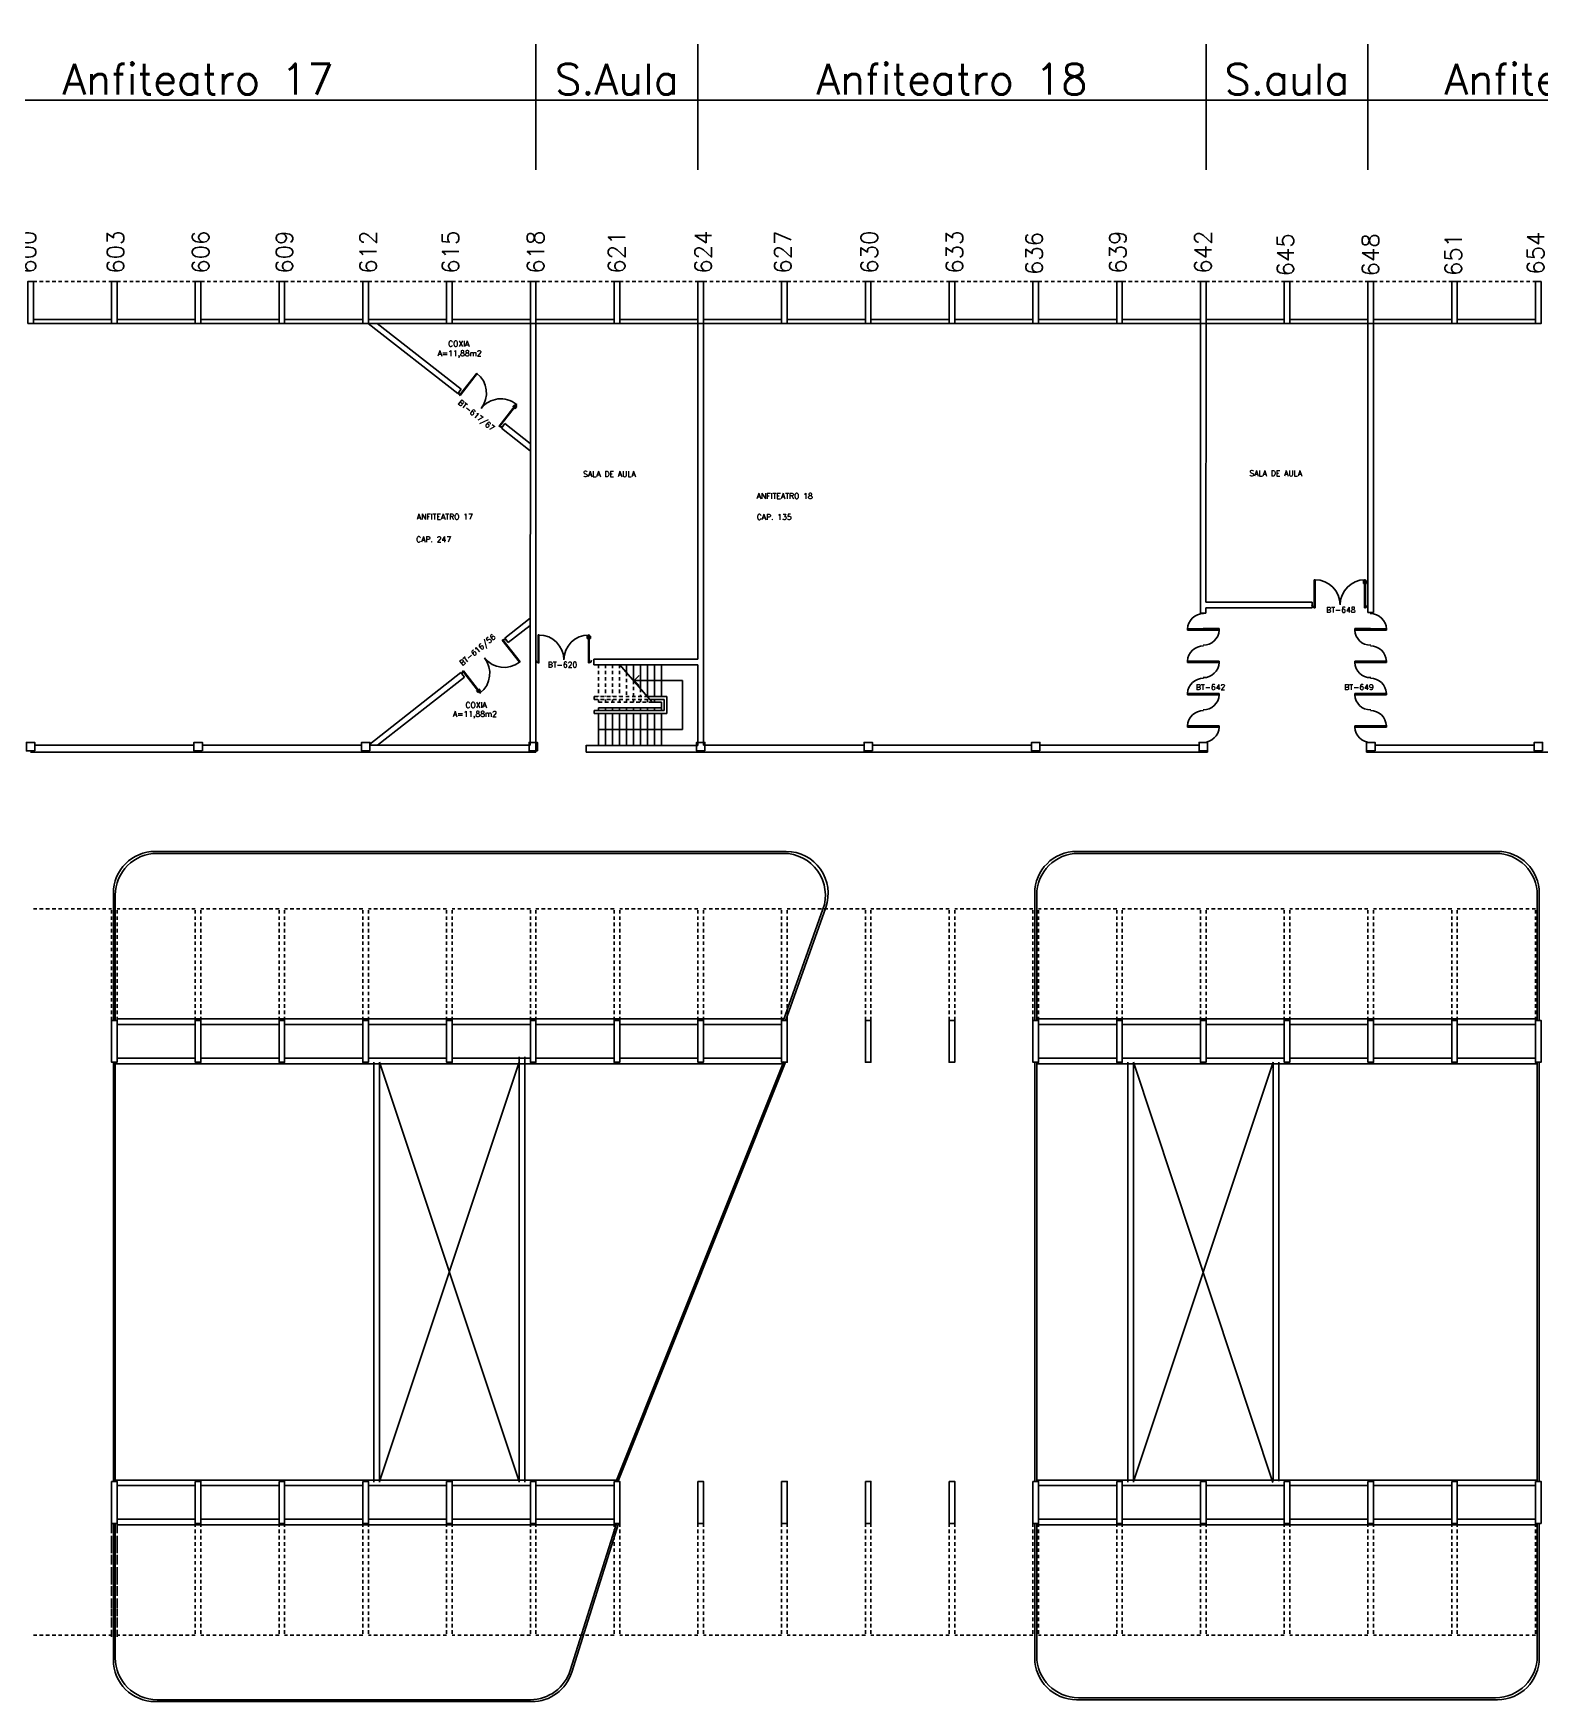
# Model space of a CAD drawing. Header units: millimetres. Extents: x 2552 to 3104, y 1319 to 1450.
# Drawn here: x 2687.5 to 2741.4, y 1355.2 to 1414.9 of the extents above; entities that cross this region are included whole.
import ezdxf

# ---------------------------------------------------------------- set-up
doc = ezdxf.new("R2010")
doc.units = ezdxf.units.MM
doc.linetypes.add('HIDDEN', pattern=[0.375, 0.25, -0.125])
doc.linetypes.add('HIDDEN2', pattern=[0.1875, 0.125, -0.0625])
for name, color, linetype in [('ALV', 2, 'Continuous'), ('AR-COB-PRJ', 1, 'HIDDEN'), ('AR-EST-CNC', 3, 'Continuous'), ('AR-EST-CNC-IDE', 2, 'Continuous'), ('AR-PIS', 1, 'Continuous'), ('AREA', 2, 'Continuous'), ('ESC', 1, 'Continuous'), ('ESQ', 2, 'Continuous'), ('ESTR', 3, 'Continuous'), ('PISO', 1, 'Continuous'), ('PORTA', 2, 'Continuous'), ('PROJ', 1, 'HIDDEN2'), ('TEXTO', 2, 'Continuous'), ('TEXTO-CENTRO-CUSTO', 2, 'Continuous'), ('TEXTO-ENDEREÇO', 2, 'Continuous')]:
    doc.layers.add(name, color=color, linetype=linetype)
doc.styles.add('1', font='romans.shx', dxfattribs={"height": 1.1})
doc.styles.add('NOPILAR', font='simplex.shx', dxfattribs={"height": 0.6})
doc.styles.add('UNB-100', font='simplex.shx', dxfattribs={"height": 0.2})
doc.styles.add('UNB-100-1', font='simplex.shx', dxfattribs={"height": 0.2})
doc.dimstyles.new('1-600', dxfattribs={"dimtxt": 1.1, "dimasz": 2.5, "dimexe": 2, "dimexo": 4, "dimgap": 0.2, "dimtad": 1, "dimdec": 0, "dimzin": 4, "dimdsep": 46, "dimlunit": 6, "dimtxsty": '1', "dimblk1": 'NONE', "dimblk2": 'NONE', "dimsah": 1, "dimcen": 0, "dimclrd": 2, "dimclre": 2, "dimclrt": 2, "dimadec": 0, "dimazin": 0, "dimtfac": 1, "dimtdec": 0, "dimtmove": 2, "dimatfit": 3, "dimldrblk": 'NONE', "dimfxl": 1, "dimtolj": 1, "dimtzin": 0, "dimarcsym": 0})

# ---------------------------------------------------------------- blocks, each defined once
blk = doc.blocks.new('A$C4811567E')
at = {"layer": 'ESQ'}
for p, q in [((0.57, 4.07), (0, 4.07)), ((0, 4.02), (0, 4.07)), ((0.57, 4.02), (0, 4.02)), ((0.567, 4.071), (1.137, 4.071)), ((0.567, 4.021), (1.137, 4.021)), ((1.137, 4.071), (1.137, 4.021)), ((0.57, 2.909), (0, 2.909)), ((0, 2.859), (0, 2.909)), ((0.57, 2.859), (0, 2.859)), ((0.567, 2.91), (1.137, 2.91)), ((0.567, 2.86), (1.137, 2.86)), ((1.137, 2.91), (1.137, 2.86)), ((0.57, 1.752), (0, 1.752)), ((0, 1.702), (0, 1.752)), ((0.57, 1.702), (0, 1.702)), ((0.567, 1.754), (1.137, 1.754)), ((0.567, 1.704), (1.137, 1.704)), ((1.137, 1.754), (1.137, 1.704)), ((0.57, 0.593), (0, 0.593)), ((0, 0.543), (0, 0.593)), ((0.57, 0.543), (0, 0.543)), ((0.567, 0.594), (1.137, 0.594)), ((0.567, 0.544), (1.137, 0.544)), ((1.137, 0.594), (1.137, 0.544))]:
    blk.add_line(p, q, dxfattribs=at)
for centre, radius, start, end in [((0.57, 4.044), 0.569, 89.24317, 179.24317), ((0.566, 4.048), 0.571, 269.72032, 357.27387), ((0.571, 2.882), 0.571, 89.72032, 177.27387), ((0.566, 2.887), 0.571, 269.72032, 357.27387), ((0.571, 1.725), 0.571, 89.72032, 177.27387), ((0.566, 1.731), 0.571, 269.72032, 357.27387), ((0.571, 0.566), 0.571, 89.72032, 177.27387), ((0.566, 0.571), 0.571, 269.72032, 357.27387)]:
    blk.add_arc(centre, radius, start, end, dxfattribs=at)
blk = doc.blocks.new('PTDP-TTN')
for p, q in [((0.084, 0.9), (0.115, 0.9)), ((0.084, -0.1), (0.084, 0.9)), ((0.114, -0.1), (0.114, 0.9)), ((1.884, 0.9), (1.914, 0.9)), ((1.884, -0.1), (1.884, 0.9)), ((1.914, -0.1), (1.914, 0.9)), ((0.084, -0.1), (0.115, -0.1)), ((1.885, -0.101), (1.915, -0.101))]:
    blk.add_line(p, q)
for centre, radius, start, end in [((0.114, 0.006), 0.892, 0, 90), ((1.899, 0.006), 0.892, 90, 180), ((0.098, 0), 0.098, 180, 270), ((1.896, -0.001), 0.0991, 271.7192, 0)]:
    blk.add_arc(centre, radius, start, end)
blk = doc.blocks.new('ESCB-TTN')
at = {"color": 1, "linetype": 'HIDDEN2'}
for p, q in [((-3.549, 2.894), (-3.549, 1.746)), ((-3.299, 2.894), (-3.299, 1.746)), ((-3.049, 2.894), (-3.049, 1.746)), ((-2.799, 2.894), (-2.799, 1.746)), ((-2.549, 2.607), (-2.549, 1.746)), ((-2.299, 2.32), (-2.299, 1.746)), ((-2.049, 2.033), (-2.049, 1.746)), ((-3.702, 1.646), (-3.702, 1.746)), ((-3.702, 1.746), (-1.799, 1.746)), ((-3.702, 1.646), (-1.712, 1.646)), ((-3.549, 1.646), (-3.549, 1.546)), ((-3.549, 1.546), (-1.625, 1.546)), ((-3.299, 1.646), (-3.299, 1.546)), ((-3.049, 1.646), (-3.049, 1.546)), ((-2.799, 1.646), (-2.799, 1.546))]:
    blk.add_line(p, q, dxfattribs=at)
at = {"color": 1}
for p, q in [((-2.799, 2.894), (-1.625, 1.546)), ((-2.549, 2.607), (-2.549, 2.894)), ((-2.299, 2.894), (-2.299, 2.32)), ((-2.049, 2.894), (-2.049, 2.033)), ((-1.799, 2.894), (-1.799, 1.746)), ((-1.549, 2.894), (-1.549, 1.746)), ((-1.299, 2.894), (-1.299, 1.746)), ((-3.702, 1.243), (-1.202, 1.243)), ((-3.702, 1.143), (-3.702, 1.243)), ((-3.549, 1.343), (-3.057, 1.343)), ((-3.549, 1.343), (-3.549, 1.243)), ((-3.299, 1.343), (-3.299, 1.243)), ((-3.057, 1.343), (-2.271, 1.343)), ((-3.049, 1.343), (-3.049, 1.243)), ((-2.799, 1.343), (-2.799, 1.243)), ((-2.549, 1.646), (-2.549, 1.546)), ((-2.549, 1.343), (-2.549, 1.243)), ((-2.336, 1.343), (-2.059, 1.343)), ((-2.299, 1.646), (-2.299, 1.546)), ((-2.299, 1.343), (-2.299, 1.243)), ((-2.059, 1.343), (-1.299, 1.343)), ((-2.049, 1.646), (-2.049, 1.546)), ((-2.049, 1.343), (-2.049, 1.243)), ((-1.799, 1.746), (-1.102, 1.746)), ((-1.799, 1.646), (-1.799, 1.546)), ((-1.799, 1.343), (-1.799, 1.243)), ((-1.712, 1.646), (-1.202, 1.646)), ((-1.625, 1.546), (-1.299, 1.546)), ((-1.549, 1.646), (-1.549, 1.546)), ((-1.549, 1.343), (-1.549, 1.243)), ((-1.299, 1.546), (-1.299, 1.243)), ((-1.202, 1.243), (-1.202, 1.646)), ((-1.102, 1.143), (-1.102, 1.746)), ((-3.702, 1.143), (-1.102, 1.143)), ((-3.549, 1.143), (-3.549, -0.007)), ((-3.299, 1.143), (-3.299, -0.007)), ((-3.049, 1.143), (-3.049, -0.007)), ((-2.799, 1.143), (-2.799, -0.007)), ((-2.549, 1.143), (-2.549, -0.007)), ((-2.299, 1.143), (-2.299, -0.007)), ((-2.049, 1.143), (-2.049, -0.007)), ((-1.799, 1.143), (-1.799, -0.007)), ((-1.549, 1.143), (-1.549, -0.007)), ((-1.299, 1.143), (-1.299, -0.007))]:
    blk.add_line(p, q, dxfattribs=at)
at = {"layer": 'ESC'}
for p, q in [((-2.275, 2.32), (-2.099, 2.497)), ((-2.275, 2.32), (-0.549, 2.32)), ((-2.275, 2.32), (-2.099, 2.143)), ((-0.549, 2.32), (-0.549, 0.568)), ((-3.549, 0.568), (-0.549, 0.568))]:
    blk.add_line(p, q, dxfattribs=at)
blk = doc.blocks.new('*D106')
at = {"layer": 'DEFPOINTS', "color": 0, "transparency": 16777216}
for p in [(2750.466, 1412.514), (2735.266, 1406.014), (2750.466, 1406.014)]:
    blk.add_point(p, dxfattribs=at)
at = {"layer": 'TEXTO-CENTRO-CUSTO', "color": 2, "lineweight": -2, "transparency": 16777216}
for p, q in [((2750.466, 1410.014), (2750.466, 1414.514)), ((2735.266, 1412.514), (2750.466, 1412.514))]:
    blk.add_line(p, q, dxfattribs=at)
at = {"layer": 'TEXTO-CENTRO-CUSTO', "color": 2, "transparency": 16777216, "insert": (2742.866, 1413.264), "char_height": 1.1, "attachment_point": 5, "style": '1'}
blk.add_mtext('\\A1;Anfiteatro 19', dxfattribs=at)
blk = doc.blocks.new('_NONE')
at = {"color": 0, "linetype": 'ByBlock'}
blk.add_circle((0, 0), 0.25, dxfattribs=at)
blk = doc.blocks.new('*D107')
at = {"layer": 'DEFPOINTS', "color": 0, "transparency": 16777216}
for p in [(2735.266, 1412.514), (2729.466, 1406.014), (2735.266, 1406.014)]:
    blk.add_point(p, dxfattribs=at)
at = {"layer": 'TEXTO-CENTRO-CUSTO', "color": 2, "lineweight": -2, "transparency": 16777216}
for p, q in [((2735.266, 1410.014), (2735.266, 1414.514)), ((2729.466, 1412.514), (2735.266, 1412.514))]:
    blk.add_line(p, q, dxfattribs=at)
at = {"layer": 'TEXTO-CENTRO-CUSTO', "color": 2, "transparency": 16777216, "insert": (2732.366, 1413.264), "char_height": 1.1, "attachment_point": 5, "style": '1'}
blk.add_mtext('\\A1;S.aula', dxfattribs=at)
blk = doc.blocks.new('*D108')
at = {"layer": 'DEFPOINTS', "color": 0, "transparency": 16777216}
for p in [(2729.466, 1412.514), (2711.266, 1406.014), (2729.466, 1406.014)]:
    blk.add_point(p, dxfattribs=at)
at = {"layer": 'TEXTO-CENTRO-CUSTO', "color": 2, "lineweight": -2, "transparency": 16777216}
for p, q in [((2729.466, 1410.014), (2729.466, 1414.514)), ((2711.266, 1412.514), (2729.466, 1412.514))]:
    blk.add_line(p, q, dxfattribs=at)
at = {"layer": 'TEXTO-CENTRO-CUSTO', "color": 2, "transparency": 16777216, "insert": (2720.366, 1413.264), "char_height": 1.1, "attachment_point": 5, "style": '1'}
blk.add_mtext('\\A1;Anfiteatro 18', dxfattribs=at)
blk = doc.blocks.new('*D109')
at = {"layer": 'DEFPOINTS', "color": 0, "transparency": 16777216}
for p in [(2711.266, 1412.514), (2705.466, 1406.014), (2711.266, 1406.014)]:
    blk.add_point(p, dxfattribs=at)
at = {"layer": 'TEXTO-CENTRO-CUSTO', "color": 2, "lineweight": -2, "transparency": 16777216}
for p, q in [((2711.266, 1410.014), (2711.266, 1414.514)), ((2705.466, 1412.514), (2711.266, 1412.514))]:
    blk.add_line(p, q, dxfattribs=at)
at = {"layer": 'TEXTO-CENTRO-CUSTO', "color": 2, "transparency": 16777216, "insert": (2708.366, 1413.264), "char_height": 1.1, "attachment_point": 5, "style": '1'}
blk.add_mtext('\\A1;S.Aula', dxfattribs=at)
blk = doc.blocks.new('*D110')
at = {"layer": 'DEFPOINTS', "color": 0, "transparency": 16777216}
for p in [(2705.466, 1412.514), (2681.266, 1406.014), (2705.466, 1406.014)]:
    blk.add_point(p, dxfattribs=at)
at = {"layer": 'TEXTO-CENTRO-CUSTO', "color": 2, "lineweight": -2, "transparency": 16777216}
for p, q in [((2705.466, 1410.014), (2705.466, 1414.514)), ((2681.266, 1412.514), (2705.466, 1412.514))]:
    blk.add_line(p, q, dxfattribs=at)
at = {"layer": 'TEXTO-CENTRO-CUSTO', "color": 2, "transparency": 16777216, "insert": (2693.366, 1413.264), "char_height": 1.1, "attachment_point": 5, "style": '1'}
blk.add_mtext('\\A1;Anfiteatro 17', dxfattribs=at)

msp = doc.modelspace()

# ---------------------------------------------------------------- linework, layer by layer
at = {"layer": 'ALV'}
for p, q in [((2687.466, 1404.664), (2690.266, 1404.664)), ((2687.466, 1404.514), (2690.266, 1404.514)), ((2690.466, 1404.664), (2693.266, 1404.664)), ((2690.466, 1404.514), (2693.266, 1404.514)), ((2693.466, 1404.664), (2696.266, 1404.664)), ((2693.466, 1404.514), (2696.266, 1404.514)), ((2696.466, 1404.664), (2699.266, 1404.664)), ((2696.466, 1404.514), (2699.266, 1404.514)), ((2702.67, 1402.012), (2699.462, 1404.514)), ((2699.466, 1404.664), (2702.266, 1404.664)), ((2699.466, 1404.514), (2702.266, 1404.514)), ((2702.793, 1402.17), (2699.784, 1404.514)), ((2702.466, 1404.664), (2705.266, 1404.664)), ((2702.466, 1404.514), (2705.266, 1404.514)), ((2705.266, 1404.514), (2705.262, 1389.413)), ((2705.466, 1404.514), (2705.462, 1389.163)), ((2705.466, 1404.664), (2708.266, 1404.664)), ((2705.466, 1404.514), (2708.266, 1404.514)), ((2708.466, 1404.664), (2711.266, 1404.664)), ((2708.466, 1404.514), (2711.266, 1404.514)), ((2711.266, 1404.514), (2711.262, 1392.494)), ((2711.466, 1404.514), (2711.462, 1389.413)), ((2711.466, 1404.664), (2714.266, 1404.664)), ((2711.466, 1404.514), (2714.266, 1404.514)), ((2714.466, 1404.664), (2717.266, 1404.664)), ((2714.466, 1404.514), (2717.266, 1404.514)), ((2717.466, 1404.664), (2720.266, 1404.664)), ((2717.466, 1404.514), (2720.266, 1404.514)), ((2720.466, 1404.664), (2723.266, 1404.664)), ((2720.466, 1404.514), (2723.266, 1404.514)), ((2723.466, 1404.664), (2726.266, 1404.664)), ((2723.466, 1404.514), (2726.266, 1404.514)), ((2726.466, 1404.664), (2729.266, 1404.664)), ((2726.466, 1404.514), (2729.266, 1404.514)), ((2729.266, 1404.514), (2729.262, 1394.142)), ((2729.466, 1404.514), (2729.462, 1394.54)), ((2729.466, 1404.664), (2732.266, 1404.664)), ((2729.466, 1404.514), (2732.266, 1404.514)), ((2732.466, 1404.664), (2735.266, 1404.664)), ((2732.466, 1404.514), (2735.266, 1404.514)), ((2735.266, 1404.514), (2735.262, 1394.172)), ((2735.466, 1404.514), (2735.462, 1394.172)), ((2735.466, 1404.664), (2738.266, 1404.664)), ((2735.466, 1404.514), (2738.266, 1404.514)), ((2738.466, 1404.664), (2741.266, 1404.664)), ((2738.466, 1404.514), (2741.266, 1404.514)), ((2702.67, 1402.012), (2702.793, 1402.17)), ((2704.357, 1400.931), (2704.234, 1400.773)), ((2705.262, 1400.214), (2704.357, 1400.931)), ((2705.262, 1399.959), (2704.234, 1400.773)), ((2729.462, 1394.54), (2733.262, 1394.54)), ((2729.462, 1394.34), (2733.262, 1394.34)), ((2729.462, 1394.34), (2729.462, 1394.142)), ((2733.262, 1394.54), (2733.262, 1394.34)), ((2705.262, 1393.959), (2704.351, 1393.245)), ((2705.262, 1393.705), (2704.475, 1393.088)), ((2729.261, 1394.142), (2729.463, 1394.142)), ((2735.262, 1394.172), (2735.462, 1394.172)), ((2704.475, 1393.088), (2704.351, 1393.245)), ((2711.262, 1392.494), (2707.541, 1392.494)), ((2707.541, 1392.294), (2707.541, 1392.494)), ((2702.781, 1392.015), (2699.519, 1389.458)), ((2702.904, 1391.857), (2699.786, 1389.413)), ((2702.781, 1392.015), (2702.904, 1391.857)), ((2711.262, 1392.294), (2707.541, 1392.294)), ((2711.262, 1392.294), (2711.262, 1389.41)), ((2687.369, 1389.163), (2693.367, 1389.163)), ((2687.519, 1389.413), (2693.219, 1389.413)), ((2693.369, 1389.163), (2699.367, 1389.163)), ((2693.519, 1389.413), (2699.219, 1389.413)), ((2699.369, 1389.163), (2705.462, 1389.163)), ((2699.519, 1389.413), (2705.262, 1389.413)), ((2707.261, 1389.413), (2707.261, 1389.163)), ((2707.261, 1389.41), (2711.262, 1389.41)), ((2707.261, 1389.41), (2707.261, 1389.163)), ((2707.261, 1389.163), (2711.718, 1389.163)), ((2711.369, 1389.163), (2717.367, 1389.163)), ((2711.462, 1389.413), (2717.219, 1389.413)), ((2717.369, 1389.163), (2723.367, 1389.163)), ((2717.519, 1389.413), (2723.219, 1389.413)), ((2723.369, 1389.163), (2729.521, 1389.163)), ((2723.519, 1389.413), (2729.219, 1389.413)), ((2729.521, 1389.21), (2729.521, 1389.163)), ((2735.219, 1389.212), (2735.219, 1389.163)), ((2735.219, 1389.163), (2741.367, 1389.163)), ((2735.519, 1389.413), (2741.219, 1389.413)), ((2741.369, 1389.163), (2747.367, 1389.163))]:
    msp.add_line(p, q, dxfattribs=at)
at = {"layer": 'AR-COB-PRJ'}
for p, q in [((2690.266, 1361.484), (2690.266, 1357.484)), ((2690.466, 1361.484), (2690.466, 1357.484))]:
    msp.add_line(p, q, dxfattribs=at)
at = {"layer": 'AR-EST-CNC'}
for points in [[(2690.266, 1363.052), (2690.466, 1363.052), (2690.466, 1361.552), (2690.266, 1361.552)], [(2693.266, 1363.052), (2693.466, 1363.052), (2693.466, 1361.552), (2693.266, 1361.552)], [(2696.266, 1363.052), (2696.466, 1363.052), (2696.466, 1361.552), (2696.266, 1361.552)], [(2699.266, 1363.052), (2699.466, 1363.052), (2699.466, 1361.552), (2699.266, 1361.552)], [(2702.266, 1363.052), (2702.466, 1363.052), (2702.466, 1361.552), (2702.266, 1361.552)], [(2705.266, 1363.052), (2705.466, 1363.052), (2705.466, 1361.552), (2705.266, 1361.552)], [(2708.266, 1363.052), (2708.466, 1363.052), (2708.466, 1361.552), (2708.266, 1361.552)], [(2711.266, 1363.052), (2711.466, 1363.052), (2711.466, 1361.552), (2711.266, 1361.552)], [(2714.266, 1363.052), (2714.466, 1363.052), (2714.466, 1361.552), (2714.266, 1361.552)], [(2717.266, 1363.052), (2717.466, 1363.052), (2717.466, 1361.552), (2717.266, 1361.552)], [(2720.266, 1363.052), (2720.466, 1363.052), (2720.466, 1361.552), (2720.266, 1361.552)], [(2723.266, 1363.052), (2723.466, 1363.052), (2723.466, 1361.552), (2723.266, 1361.552)], [(2726.266, 1363.052), (2726.466, 1363.052), (2726.466, 1361.552), (2726.266, 1361.552)], [(2729.266, 1363.052), (2729.466, 1363.052), (2729.466, 1361.552), (2729.266, 1361.552)], [(2732.266, 1363.052), (2732.466, 1363.052), (2732.466, 1361.552), (2732.266, 1361.552)], [(2735.266, 1363.052), (2735.466, 1363.052), (2735.466, 1361.552), (2735.266, 1361.552)], [(2738.266, 1363.052), (2738.466, 1363.052), (2738.466, 1361.552), (2738.266, 1361.552)], [(2741.266, 1363.052), (2741.466, 1363.052), (2741.466, 1361.552), (2741.266, 1361.552)]]:
    msp.add_lwpolyline(points, close=True, dxfattribs=at)
at = {"layer": 'AR-PIS'}
for p, q in [((2690.331, 1370.648), (2690.331, 1363.052)), ((2690.401, 1363.052), (2690.401, 1370.648)), ((2699.866, 1370.648), (2699.866, 1363.152)), ((2704.866, 1370.648), (2704.866, 1363.152)), ((2723.331, 1370.648), (2723.331, 1363.052)), ((2723.401, 1363.052), (2723.401, 1370.648)), ((2726.866, 1363.153), (2726.866, 1370.648)), ((2741.331, 1363.052), (2741.331, 1370.648)), ((2741.401, 1370.648), (2741.401, 1363.052)), ((2708.401, 1363.052), (2708.33, 1363.052)), ((2690.331, 1361.552), (2690.331, 1356.857)), ((2690.401, 1356.927), (2690.401, 1361.552)), ((2708.404, 1361.552), (2708.329, 1361.552))]:
    msp.add_line(p, q, dxfattribs=at)
at = {"layer": 'ESTR'}
for points in [[(2687.266, 1404.514), (2687.266, 1406.014), (2687.466, 1406.014), (2687.466, 1404.514)], [(2690.266, 1406.014), (2690.266, 1404.514), (2690.466, 1404.514), (2690.466, 1406.014)], [(2693.266, 1406.014), (2693.266, 1404.514), (2693.466, 1404.514), (2693.466, 1406.014)], [(2696.266, 1406.014), (2696.266, 1404.514), (2696.466, 1404.514), (2696.466, 1406.014)], [(2699.266, 1406.014), (2699.266, 1404.514), (2699.466, 1404.514), (2699.466, 1406.014)], [(2702.266, 1406.014), (2702.266, 1404.514), (2702.466, 1404.514), (2702.466, 1406.014)], [(2705.266, 1406.014), (2705.266, 1404.514), (2705.466, 1404.514), (2705.466, 1406.014)], [(2708.266, 1406.014), (2708.266, 1404.514), (2708.466, 1404.514), (2708.466, 1406.014)], [(2711.266, 1406.014), (2711.266, 1404.514), (2711.466, 1404.514), (2711.466, 1406.014)], [(2714.266, 1406.014), (2714.266, 1404.514), (2714.466, 1404.514), (2714.466, 1406.014)], [(2717.266, 1406.014), (2717.266, 1404.514), (2717.466, 1404.514), (2717.466, 1406.014)], [(2720.266, 1406.014), (2720.266, 1404.514), (2720.466, 1404.514), (2720.466, 1406.014)], [(2723.266, 1406.014), (2723.266, 1404.514), (2723.466, 1404.514), (2723.466, 1406.014)], [(2726.266, 1406.014), (2726.266, 1404.514), (2726.466, 1404.514), (2726.466, 1406.014)], [(2729.266, 1406.014), (2729.266, 1404.514), (2729.466, 1404.514), (2729.466, 1406.014)], [(2732.266, 1406.014), (2732.266, 1404.514), (2732.466, 1404.514), (2732.466, 1406.014)], [(2735.266, 1406.014), (2735.266, 1404.514), (2735.466, 1404.514), (2735.466, 1406.014)], [(2738.266, 1406.014), (2738.266, 1404.514), (2738.466, 1404.514), (2738.466, 1406.014)], [(2741.266, 1406.014), (2741.266, 1404.514), (2741.466, 1404.514), (2741.466, 1406.014)], [(2690.266, 1379.562), (2690.266, 1378.062), (2690.466, 1378.062), (2690.466, 1379.562)], [(2693.266, 1379.562), (2693.266, 1378.062), (2693.466, 1378.062), (2693.466, 1379.562)], [(2696.266, 1379.562), (2696.266, 1378.062), (2696.466, 1378.062), (2696.466, 1379.562)], [(2699.266, 1379.562), (2699.266, 1378.062), (2699.466, 1378.062), (2699.466, 1379.562)], [(2702.266, 1379.562), (2702.266, 1378.062), (2702.466, 1378.062), (2702.466, 1379.562)], [(2705.266, 1379.562), (2705.266, 1378.062), (2705.466, 1378.062), (2705.466, 1379.562)], [(2708.266, 1379.562), (2708.266, 1378.062), (2708.466, 1378.062), (2708.466, 1379.562)], [(2711.266, 1379.562), (2711.266, 1378.062), (2711.466, 1378.062), (2711.466, 1379.562)], [(2714.266, 1379.562), (2714.266, 1378.062), (2714.466, 1378.062), (2714.466, 1379.562)], [(2717.266, 1379.562), (2717.266, 1378.062), (2717.466, 1378.062), (2717.466, 1379.562)], [(2720.266, 1379.562), (2720.266, 1378.062), (2720.466, 1378.062), (2720.466, 1379.562)], [(2723.266, 1379.562), (2723.266, 1378.062), (2723.466, 1378.062), (2723.466, 1379.562)], [(2726.266, 1379.562), (2726.266, 1378.062), (2726.466, 1378.062), (2726.466, 1379.562)], [(2729.266, 1379.562), (2729.266, 1378.062), (2729.466, 1378.062), (2729.466, 1379.562)], [(2732.266, 1379.562), (2732.266, 1378.062), (2732.466, 1378.062), (2732.466, 1379.562)], [(2735.266, 1379.562), (2735.266, 1378.062), (2735.466, 1378.062), (2735.466, 1379.562)], [(2738.266, 1379.562), (2738.266, 1378.062), (2738.466, 1378.062), (2738.466, 1379.562)], [(2741.266, 1379.562), (2741.266, 1378.062), (2741.466, 1378.062), (2741.466, 1379.562)], [(2690.266, 1363.052), (2690.266, 1361.552), (2690.466, 1361.552), (2690.466, 1363.052)], [(2693.266, 1363.052), (2693.266, 1361.552), (2693.466, 1361.552), (2693.466, 1363.052)], [(2696.266, 1363.052), (2696.266, 1361.552), (2696.466, 1361.552), (2696.466, 1363.052)], [(2699.266, 1363.052), (2699.266, 1361.552), (2699.466, 1361.552), (2699.466, 1363.052)], [(2702.266, 1363.052), (2702.266, 1361.552), (2702.466, 1361.552), (2702.466, 1363.052)], [(2705.266, 1363.052), (2705.266, 1361.552), (2705.466, 1361.552), (2705.466, 1363.052)], [(2708.266, 1363.052), (2708.266, 1361.552), (2708.466, 1361.552), (2708.466, 1363.052)], [(2711.266, 1363.052), (2711.266, 1361.552), (2711.466, 1361.552), (2711.466, 1363.052)], [(2714.266, 1363.052), (2714.266, 1361.552), (2714.466, 1361.552), (2714.466, 1363.052)], [(2717.266, 1363.052), (2717.266, 1361.552), (2717.466, 1361.552), (2717.466, 1363.052)], [(2720.266, 1363.052), (2720.266, 1361.552), (2720.466, 1361.552), (2720.466, 1363.052)], [(2723.266, 1363.052), (2723.266, 1361.552), (2723.466, 1361.552), (2723.466, 1363.052)], [(2726.266, 1363.052), (2726.266, 1361.552), (2726.466, 1361.552), (2726.466, 1363.052)], [(2729.266, 1363.052), (2729.266, 1361.552), (2729.466, 1361.552), (2729.466, 1363.052)], [(2732.266, 1363.052), (2732.266, 1361.552), (2732.466, 1361.552), (2732.466, 1363.052)], [(2735.266, 1363.052), (2735.266, 1361.552), (2735.466, 1361.552), (2735.466, 1363.052)], [(2738.266, 1363.052), (2738.266, 1361.552), (2738.466, 1361.552), (2738.466, 1363.052)], [(2741.266, 1363.052), (2741.266, 1361.552), (2741.466, 1361.552), (2741.466, 1363.052)]]:
    msp.add_lwpolyline(points, close=True, dxfattribs=at)
for points in [[(2687.519, 1389.212), (2687.519, 1389.518), (2687.219, 1389.518), (2687.219, 1389.212), (2687.518, 1389.212)], [(2693.519, 1389.212), (2693.519, 1389.518), (2693.219, 1389.518), (2693.219, 1389.212), (2693.518, 1389.212)], [(2699.519, 1389.212), (2699.519, 1389.518), (2699.219, 1389.518), (2699.219, 1389.212), (2699.518, 1389.212)], [(2705.519, 1389.212), (2705.519, 1389.518), (2705.219, 1389.518), (2705.219, 1389.212), (2705.518, 1389.212)], [(2711.519, 1389.212), (2711.519, 1389.518), (2711.219, 1389.518), (2711.219, 1389.212), (2711.518, 1389.212)], [(2717.519, 1389.212), (2717.519, 1389.518), (2717.219, 1389.518), (2717.219, 1389.212), (2717.518, 1389.212)], [(2723.519, 1389.212), (2723.519, 1389.518), (2723.219, 1389.518), (2723.219, 1389.212), (2723.518, 1389.212)], [(2729.519, 1389.212), (2729.519, 1389.518), (2729.219, 1389.518), (2729.219, 1389.212), (2729.518, 1389.212)], [(2735.519, 1389.212), (2735.519, 1389.518), (2735.219, 1389.518), (2735.219, 1389.212), (2735.518, 1389.212)], [(2741.519, 1389.212), (2741.519, 1389.518), (2741.219, 1389.518), (2741.219, 1389.212), (2741.518, 1389.212)]]:
    msp.add_lwpolyline(points, dxfattribs=at)
at = {"layer": 'PISO'}
for p, q in [((2714.432, 1385.613), (2691.831, 1385.613)), ((2714.333, 1385.543), (2691.901, 1385.543)), ((2739.901, 1385.613), (2724.831, 1385.613)), ((2739.831, 1385.543), (2724.901, 1385.543)), ((2690.331, 1379.562), (2690.331, 1384.113)), ((2723.331, 1379.562), (2723.331, 1384.113)), ((2741.401, 1379.562), (2741.401, 1384.113)), ((2690.401, 1379.562), (2690.401, 1384.043)), ((2714.333, 1379.574), (2715.746, 1383.54)), ((2714.399, 1379.55), (2715.845, 1383.61)), ((2723.401, 1379.562), (2723.401, 1384.043)), ((2741.331, 1379.562), (2741.331, 1384.043)), ((2714.347, 1379.612), (2690.466, 1379.612)), ((2693.266, 1379.412), (2690.466, 1379.412)), ((2696.266, 1379.412), (2693.466, 1379.412)), ((2699.266, 1379.412), (2696.466, 1379.412)), ((2702.266, 1379.412), (2699.466, 1379.412)), ((2705.266, 1379.412), (2702.466, 1379.412)), ((2708.266, 1379.412), (2705.466, 1379.412)), ((2711.266, 1379.412), (2708.466, 1379.412)), ((2714.266, 1379.412), (2711.466, 1379.412)), ((2741.266, 1379.612), (2723.401, 1379.612)), ((2726.266, 1379.412), (2723.466, 1379.412)), ((2729.266, 1379.412), (2726.466, 1379.412)), ((2732.266, 1379.412), (2729.466, 1379.412)), ((2735.266, 1379.412), (2732.466, 1379.412)), ((2738.266, 1379.412), (2735.466, 1379.412)), ((2741.266, 1379.412), (2738.466, 1379.412)), ((2693.266, 1378.212), (2690.466, 1378.212)), ((2696.266, 1378.212), (2693.466, 1378.212)), ((2699.266, 1378.212), (2696.466, 1378.212)), ((2702.266, 1378.212), (2699.466, 1378.212)), ((2705.266, 1378.212), (2702.466, 1378.212)), ((2704.866, 1378.262), (2704.866, 1363.03)), ((2705.066, 1378.262), (2705.066, 1363.03)), ((2708.266, 1378.212), (2705.466, 1378.212)), ((2711.266, 1378.212), (2708.466, 1378.212)), ((2714.266, 1378.212), (2711.466, 1378.212)), ((2726.266, 1378.212), (2723.466, 1378.212)), ((2729.266, 1378.212), (2726.466, 1378.212)), ((2732.266, 1378.212), (2729.466, 1378.212)), ((2735.266, 1378.212), (2732.466, 1378.212)), ((2738.266, 1378.212), (2735.466, 1378.212)), ((2741.266, 1378.212), (2738.466, 1378.212)), ((2690.331, 1363.052), (2690.331, 1378.067)), ((2690.401, 1363.052), (2690.401, 1378.067)), ((2714.308, 1378.012), (2690.401, 1378.012)), ((2699.666, 1378.062), (2699.666, 1363.03)), ((2699.866, 1378.062), (2704.866, 1363.052)), ((2704.866, 1378.062), (2699.866, 1363.052)), ((2699.866, 1378.062), (2699.866, 1363.03)), ((2714.339, 1378.088), (2708.334, 1363.065)), ((2714.404, 1378.062), (2708.399, 1363.039)), ((2723.331, 1378.062), (2723.331, 1363.052)), ((2723.401, 1378.062), (2723.401, 1363.052)), ((2741.331, 1378.012), (2723.401, 1378.012)), ((2726.666, 1378.062), (2726.666, 1363.03)), ((2726.866, 1378.062), (2731.864, 1363.019)), ((2731.876, 1378.062), (2726.866, 1363.052)), ((2726.866, 1378.062), (2726.866, 1363.03)), ((2731.876, 1378.062), (2731.876, 1363.059)), ((2732.076, 1378.062), (2732.076, 1363.059)), ((2741.331, 1363.052), (2741.331, 1378.062)), ((2741.401, 1363.052), (2741.401, 1378.062)), ((2708.348, 1363.102), (2690.401, 1363.102)), ((2693.266, 1362.902), (2690.466, 1362.902)), ((2696.266, 1362.902), (2693.466, 1362.902)), ((2699.266, 1362.902), (2696.466, 1362.902)), ((2702.266, 1362.902), (2699.466, 1362.902)), ((2705.266, 1362.902), (2702.466, 1362.902)), ((2708.266, 1362.902), (2705.466, 1362.902)), ((2741.331, 1363.102), (2723.401, 1363.102)), ((2726.266, 1362.902), (2723.466, 1362.902)), ((2729.266, 1362.902), (2726.466, 1362.902)), ((2732.266, 1362.902), (2729.466, 1362.902)), ((2735.266, 1362.902), (2732.466, 1362.902)), ((2738.266, 1362.902), (2735.466, 1362.902)), ((2741.266, 1362.902), (2738.466, 1362.902)), ((2690.331, 1361.552), (2690.331, 1356.669)), ((2690.401, 1361.552), (2690.401, 1356.739)), ((2693.266, 1361.702), (2690.466, 1361.702)), ((2708.334, 1361.502), (2690.466, 1361.502)), ((2696.266, 1361.702), (2693.466, 1361.702)), ((2699.266, 1361.702), (2696.466, 1361.702)), ((2702.266, 1361.702), (2699.466, 1361.702)), ((2705.266, 1361.702), (2702.466, 1361.702)), ((2708.266, 1361.702), (2705.466, 1361.702)), ((2708.35, 1361.552), (2706.697, 1356.289)), ((2708.424, 1361.552), (2706.748, 1356.219)), ((2723.331, 1361.552), (2723.331, 1356.739)), ((2723.401, 1361.552), (2723.401, 1356.809)), ((2741.266, 1361.502), (2723.401, 1361.502)), ((2726.266, 1361.702), (2723.466, 1361.702)), ((2729.266, 1361.702), (2726.466, 1361.702)), ((2732.266, 1361.702), (2729.466, 1361.702)), ((2735.266, 1361.702), (2732.466, 1361.702)), ((2738.266, 1361.702), (2735.466, 1361.702)), ((2741.266, 1361.702), (2738.466, 1361.702)), ((2741.331, 1361.552), (2741.331, 1356.809)), ((2741.401, 1361.552), (2741.401, 1356.739)), ((2705.317, 1355.169), (2691.831, 1355.169)), ((2705.266, 1355.239), (2691.901, 1355.239)), ((2739.901, 1355.239), (2724.831, 1355.239)), ((2739.831, 1355.309), (2724.901, 1355.309))]:
    msp.add_line(p, q, dxfattribs=at)
for centre, start, end in [((2691.831, 1384.113), 90, 180), ((2691.901, 1384.043), 90, 180), ((2714.333, 1384.043), 340.39411, 90), ((2714.432, 1384.113), 340.39411, 90), ((2724.831, 1384.113), 90, 180), ((2724.901, 1384.043), 90, 180), ((2739.831, 1384.043), 0, 90), ((2739.901, 1384.113), 0, 90), ((2691.831, 1356.669), 180, 270), ((2691.901, 1356.739), 180, 270), ((2724.831, 1356.739), 180, 270), ((2724.901, 1356.809), 180, 270), ((2739.831, 1356.809), 270, 0), ((2739.901, 1356.739), 270, 0), ((2705.266, 1356.739), 270, 342.56079), ((2705.317, 1356.669), 270, 342.56079)]:
    msp.add_arc(centre, 1.5, start, end, dxfattribs=at)
at = {"layer": 'PORTA'}
for p, q in [((2704.693, 1401.609), (2704.637, 1401.539)), ((2704.645, 1401.532), (2704.637, 1401.538)), ((2704.694, 1401.595), (2704.645, 1401.532)), ((2704.693, 1401.609), (2704.724, 1401.585)), ((2704.694, 1401.595), (2704.718, 1401.577)), ((2704.765, 1401.54), (2704.716, 1401.477)), ((2704.716, 1401.477), (2704.724, 1401.471)), ((2704.779, 1401.542), (2704.724, 1401.471)), ((2704.765, 1401.54), (2704.742, 1401.558)), ((2704.779, 1401.542), (2704.748, 1401.566)), ((2735.104, 1395.3), (2735.104, 1395.21)), ((2735.104, 1395.3), (2735.144, 1395.3)), ((2735.114, 1395.21), (2735.104, 1395.21)), ((2735.114, 1395.29), (2735.114, 1395.21)), ((2735.114, 1395.29), (2735.144, 1395.29)), ((2735.214, 1395.3), (2735.174, 1395.3)), ((2735.204, 1395.29), (2735.174, 1395.29)), ((2735.204, 1395.29), (2735.204, 1395.21)), ((2735.204, 1395.21), (2735.214, 1395.21)), ((2735.214, 1395.3), (2735.214, 1395.21)), ((2707.306, 1393.323), (2707.346, 1393.323)), ((2707.306, 1393.323), (2707.306, 1393.233)), ((2707.316, 1393.233), (2707.306, 1393.233)), ((2707.316, 1393.313), (2707.346, 1393.313)), ((2707.316, 1393.313), (2707.316, 1393.233)), ((2707.416, 1393.323), (2707.376, 1393.323)), ((2707.406, 1393.313), (2707.376, 1393.313)), ((2707.406, 1393.313), (2707.406, 1393.233)), ((2707.406, 1393.233), (2707.416, 1393.233)), ((2707.416, 1393.323), (2707.416, 1393.233)), ((2703.346, 1391.376), (2703.338, 1391.369)), ((2703.394, 1391.299), (2703.338, 1391.369)), ((2703.396, 1391.313), (2703.346, 1391.376)), ((2703.394, 1391.299), (2703.425, 1391.323)), ((2703.396, 1391.313), (2703.419, 1391.331)), ((2703.417, 1391.431), (2703.424, 1391.437)), ((2703.466, 1391.368), (2703.417, 1391.431)), ((2703.48, 1391.367), (2703.425, 1391.437)), ((2703.466, 1391.368), (2703.443, 1391.35)), ((2703.48, 1391.367), (2703.449, 1391.342))]:
    msp.add_line(p, q, dxfattribs=at)
at = {"layer": 'PROJ'}
for p, q in [((2687.466, 1406.014), (2690.266, 1406.014)), ((2690.466, 1406.014), (2693.266, 1406.014)), ((2693.466, 1406.014), (2696.266, 1406.014)), ((2696.466, 1406.014), (2699.266, 1406.014)), ((2699.466, 1406.014), (2702.266, 1406.014)), ((2702.466, 1406.014), (2705.266, 1406.014)), ((2705.466, 1406.014), (2708.266, 1406.014)), ((2708.466, 1406.014), (2711.266, 1406.014)), ((2711.466, 1406.014), (2714.266, 1406.014)), ((2714.466, 1406.014), (2717.266, 1406.014)), ((2717.466, 1406.014), (2720.266, 1406.014)), ((2720.466, 1406.014), (2723.266, 1406.014)), ((2723.466, 1406.014), (2726.266, 1406.014)), ((2726.466, 1406.014), (2729.266, 1406.014)), ((2729.466, 1406.014), (2732.266, 1406.014)), ((2732.466, 1406.014), (2735.266, 1406.014)), ((2735.466, 1406.014), (2738.266, 1406.014)), ((2738.466, 1406.014), (2741.266, 1406.014)), ((2687.466, 1383.562), (2690.266, 1383.562)), ((2690.266, 1379.562), (2690.266, 1383.562)), ((2690.466, 1379.562), (2690.466, 1383.562)), ((2693.266, 1383.562), (2690.466, 1383.562)), ((2693.266, 1379.562), (2693.266, 1383.562)), ((2693.466, 1379.562), (2693.466, 1383.562)), ((2696.266, 1383.562), (2693.466, 1383.562)), ((2696.266, 1379.562), (2696.266, 1383.562)), ((2696.466, 1379.562), (2696.466, 1383.562)), ((2699.266, 1383.562), (2696.466, 1383.562)), ((2699.266, 1379.562), (2699.266, 1383.562)), ((2699.466, 1379.562), (2699.466, 1383.562)), ((2702.266, 1383.562), (2699.466, 1383.562)), ((2702.266, 1379.562), (2702.266, 1383.562)), ((2705.266, 1383.562), (2702.466, 1383.562)), ((2702.466, 1379.562), (2702.466, 1383.562)), ((2705.266, 1379.562), (2705.266, 1383.562)), ((2705.466, 1379.562), (2705.466, 1383.562)), ((2708.266, 1383.562), (2705.466, 1383.562)), ((2708.266, 1379.562), (2708.266, 1383.562)), ((2711.266, 1383.562), (2708.466, 1383.562)), ((2708.466, 1379.562), (2708.466, 1383.562)), ((2711.266, 1379.562), (2711.266, 1383.562)), ((2711.466, 1379.562), (2711.466, 1383.562)), ((2714.266, 1383.562), (2711.466, 1383.562)), ((2714.266, 1379.562), (2714.266, 1383.562)), ((2717.266, 1383.562), (2714.466, 1383.562)), ((2714.466, 1379.562), (2714.466, 1383.562)), ((2717.266, 1379.562), (2717.266, 1383.562)), ((2717.466, 1379.562), (2717.466, 1383.562)), ((2720.266, 1383.562), (2717.466, 1383.562)), ((2720.266, 1379.562), (2720.266, 1383.562)), ((2723.266, 1383.562), (2720.466, 1383.562)), ((2720.466, 1379.562), (2720.466, 1383.562)), ((2723.266, 1379.562), (2723.266, 1383.562)), ((2723.466, 1379.562), (2723.466, 1383.562)), ((2726.266, 1383.562), (2723.466, 1383.562)), ((2726.266, 1379.562), (2726.266, 1383.562)), ((2729.266, 1383.562), (2726.466, 1383.562)), ((2726.466, 1379.562), (2726.466, 1383.562)), ((2729.266, 1379.562), (2729.266, 1383.562)), ((2729.466, 1379.562), (2729.466, 1383.562)), ((2732.266, 1383.562), (2729.466, 1383.562)), ((2732.266, 1379.562), (2732.266, 1383.562)), ((2735.266, 1383.562), (2732.466, 1383.562)), ((2732.466, 1379.562), (2732.466, 1383.562)), ((2735.266, 1379.562), (2735.266, 1383.562)), ((2735.466, 1379.562), (2735.466, 1383.562)), ((2738.266, 1383.562), (2735.466, 1383.562)), ((2738.266, 1379.562), (2738.266, 1383.562)), ((2741.266, 1383.562), (2738.466, 1383.562)), ((2738.466, 1379.562), (2738.466, 1383.562)), ((2741.266, 1379.562), (2741.266, 1383.562)), ((2690.266, 1361.552), (2690.266, 1357.552)), ((2690.466, 1361.552), (2690.466, 1357.552)), ((2693.266, 1361.552), (2693.266, 1357.552)), ((2693.466, 1361.552), (2693.466, 1357.552)), ((2696.266, 1361.552), (2696.266, 1357.552)), ((2696.466, 1361.552), (2696.466, 1357.552)), ((2699.266, 1361.552), (2699.266, 1357.552)), ((2699.466, 1361.552), (2699.466, 1357.552)), ((2702.266, 1361.552), (2702.266, 1357.552)), ((2702.466, 1361.552), (2702.466, 1357.552)), ((2705.266, 1361.552), (2705.266, 1357.552)), ((2705.466, 1361.552), (2705.466, 1357.552)), ((2708.266, 1361.552), (2708.266, 1357.552)), ((2708.466, 1361.552), (2708.466, 1357.552)), ((2711.266, 1361.552), (2711.266, 1357.552)), ((2711.466, 1361.552), (2711.466, 1357.552)), ((2714.266, 1361.552), (2714.266, 1357.552)), ((2714.466, 1361.552), (2714.466, 1357.552)), ((2717.266, 1361.552), (2717.266, 1357.552)), ((2717.466, 1361.552), (2717.466, 1357.552)), ((2720.266, 1361.552), (2720.266, 1357.552)), ((2720.466, 1361.552), (2720.466, 1357.552)), ((2723.266, 1361.552), (2723.266, 1357.552)), ((2723.466, 1361.552), (2723.466, 1357.552)), ((2726.266, 1361.552), (2726.266, 1357.552)), ((2726.466, 1361.552), (2726.466, 1357.552)), ((2729.266, 1361.552), (2729.266, 1357.552)), ((2729.466, 1361.552), (2729.466, 1357.552)), ((2732.266, 1361.552), (2732.266, 1357.552)), ((2732.466, 1361.552), (2732.466, 1357.552)), ((2735.266, 1361.552), (2735.266, 1357.552)), ((2735.466, 1361.552), (2735.466, 1357.552)), ((2738.266, 1361.552), (2738.266, 1357.552)), ((2738.466, 1361.552), (2738.466, 1357.552)), ((2741.266, 1361.552), (2741.266, 1357.552)), ((2687.466, 1357.552), (2690.266, 1357.552)), ((2693.266, 1357.552), (2690.466, 1357.552)), ((2696.266, 1357.552), (2693.466, 1357.552)), ((2699.266, 1357.552), (2696.466, 1357.552)), ((2702.266, 1357.552), (2699.466, 1357.552)), ((2705.266, 1357.552), (2702.466, 1357.552)), ((2708.266, 1357.552), (2705.466, 1357.552)), ((2711.266, 1357.552), (2708.466, 1357.552)), ((2714.266, 1357.552), (2711.466, 1357.552)), ((2717.266, 1357.552), (2714.466, 1357.552)), ((2720.266, 1357.552), (2717.466, 1357.552)), ((2723.266, 1357.552), (2720.466, 1357.552)), ((2726.266, 1357.552), (2723.466, 1357.552)), ((2729.266, 1357.552), (2726.466, 1357.552)), ((2732.266, 1357.552), (2729.466, 1357.552)), ((2735.266, 1357.552), (2732.466, 1357.552)), ((2738.266, 1357.552), (2735.466, 1357.552)), ((2741.266, 1357.552), (2738.466, 1357.552))]:
    msp.add_line(p, q, dxfattribs=at)

# ---------------------------------------------------------------- block references
at = {"layer": 'ESC'}
msp.add_blockref('ESCB-TTN', (2711.259, 1389.411), dxfattribs=at)
at = {"layer": 'ESQ'}
msp.add_blockref('A$C4811567E', (2728.802, 1389.518), dxfattribs=at)
at = {"layer": 'ESQ', "xscale": -1, "rotation": 359.9999999999998}
msp.add_blockref('A$C4811567E', (2735.927, 1389.518), dxfattribs=at)
at = {"layer": 'PORTA', "xscale": -1, "rotation": 321.9162999999998}
msp.add_blockref('PTDP-TTN', (2704.295, 1400.852), dxfattribs=at)
at = {"layer": 'PORTA'}
for p in [(2733.26, 1394.44), (2705.461, 1392.463)]:
    msp.add_blockref('PTDP-TTN', p, dxfattribs=at)
at = {"layer": 'PORTA', "rotation": 218.0836999999999}
msp.add_blockref('PTDP-TTN', (2704.413, 1393.166), dxfattribs=at)

# ---------------------------------------------------------------- texts
at = {"layer": 'AR-EST-CNC-IDE', "style": 'NOPILAR'}
for s, p in [('600', (2687.558, 1406.3)), ('603', (2690.708, 1406.3)), ('606', (2693.758, 1406.3)), ('609', (2696.758, 1406.3)), ('612', (2699.758, 1406.3)), ('615', (2702.708, 1406.3)), ('618', (2705.758, 1406.3)), ('621', (2708.658, 1406.3)), ('624', (2711.758, 1406.3)), ('624', (2711.758, 1406.3)), ('627', (2714.608, 1406.3)), ('630', (2717.708, 1406.3)), ('633', (2720.758, 1406.3)), ('636', (2723.608, 1406.25)), ('639', (2726.608, 1406.3)), ('642', (2729.658, 1406.3)), ('645', (2732.608, 1406.2)), ('648', (2735.658, 1406.2)), ('651', (2738.623, 1406.212)), ('654', (2741.573, 1406.262))]:
    msp.add_text(s, height=0.6, rotation=90, dxfattribs=at).set_placement(p)
at = {"layer": 'AREA', "style": 'UNB-100'}
for p in [(2701.945, 1403.349), (2702.493, 1390.436)]:
    msp.add_text('A=11,88m2', height=0.2, rotation=360, dxfattribs=at).set_placement(p)
at = {"layer": 'TEXTO', "style": 'UNB-100'}
for s, p in [('COXIA', (2702.32, 1403.691)), ('SALA DE AULA', (2707.156, 1399.025)), ('SALA DE AULA', (2731.02, 1399.054)), ('ANFITEATRO 18', (2713.374, 1398.239)), ('ANFITEATRO 17', (2701.2, 1397.495)), ('CAP. 135', (2713.374, 1397.487)), ('CAP. 247', (2701.177, 1396.687)), ('COXIA', (2702.941, 1390.753))]:
    msp.add_text(s, height=0.2, rotation=360, dxfattribs=at).set_placement(p)
at = {"layer": 'TEXTO-ENDEREÇO', "style": 'UNB-100-1'}
for s, rotation, p in [('BT-617/67', 321.07742, (2702.654, 1401.648)), ('BT-648', 360, (2733.767, 1394.162)), ('BT-616/56', 39.85344, (2702.828, 1392.246)), ('BT-620', 360, (2705.891, 1392.197)), ('BT-642', 360, (2729.102, 1391.395)), ('BT-649', 360, (2734.418, 1391.395))]:
    msp.add_text(s, height=0.2, rotation=rotation, dxfattribs=at).set_placement(p)

# ---------------------------------------------------------------- dimensions: what is measured, and where the dimension line sits
at = {"layer": 'TEXTO-CENTRO-CUSTO'}
for base, p1, p2, text, picture, middle in [((2705.466, 1412.514), (2681.266, 1406.014), (2705.466, 1406.014), 'Anfiteatro 17', '*D110', (2693.366, 1413.264)), ((2729.466, 1412.514), (2711.266, 1406.014), (2729.466, 1406.014), 'Anfiteatro 18', '*D108', (2720.366, 1413.264)), ((2750.466, 1412.514), (2735.266, 1406.014), (2750.466, 1406.014), 'Anfiteatro 19', '*D106', (2742.866, 1413.264)), ((2711.266, 1412.514), (2705.466, 1406.014), (2711.266, 1406.014), 'S.Aula', '*D109', (2708.366, 1413.264)), ((2735.266, 1412.514), (2729.466, 1406.014), (2735.266, 1406.014), 'S.aula', '*D107', (2732.366, 1413.264))]:
    dim = msp.add_linear_dim(base=base, p1=p1, p2=p2, angle=0, text=text, dimstyle='1-600', override={"dimse1": 1}, dxfattribs=at)
    dim.commit()
    dim.dimension.update_dxf_attribs({"geometry": picture, "text_midpoint": middle})

doc.saveas('drawing.dxf')
